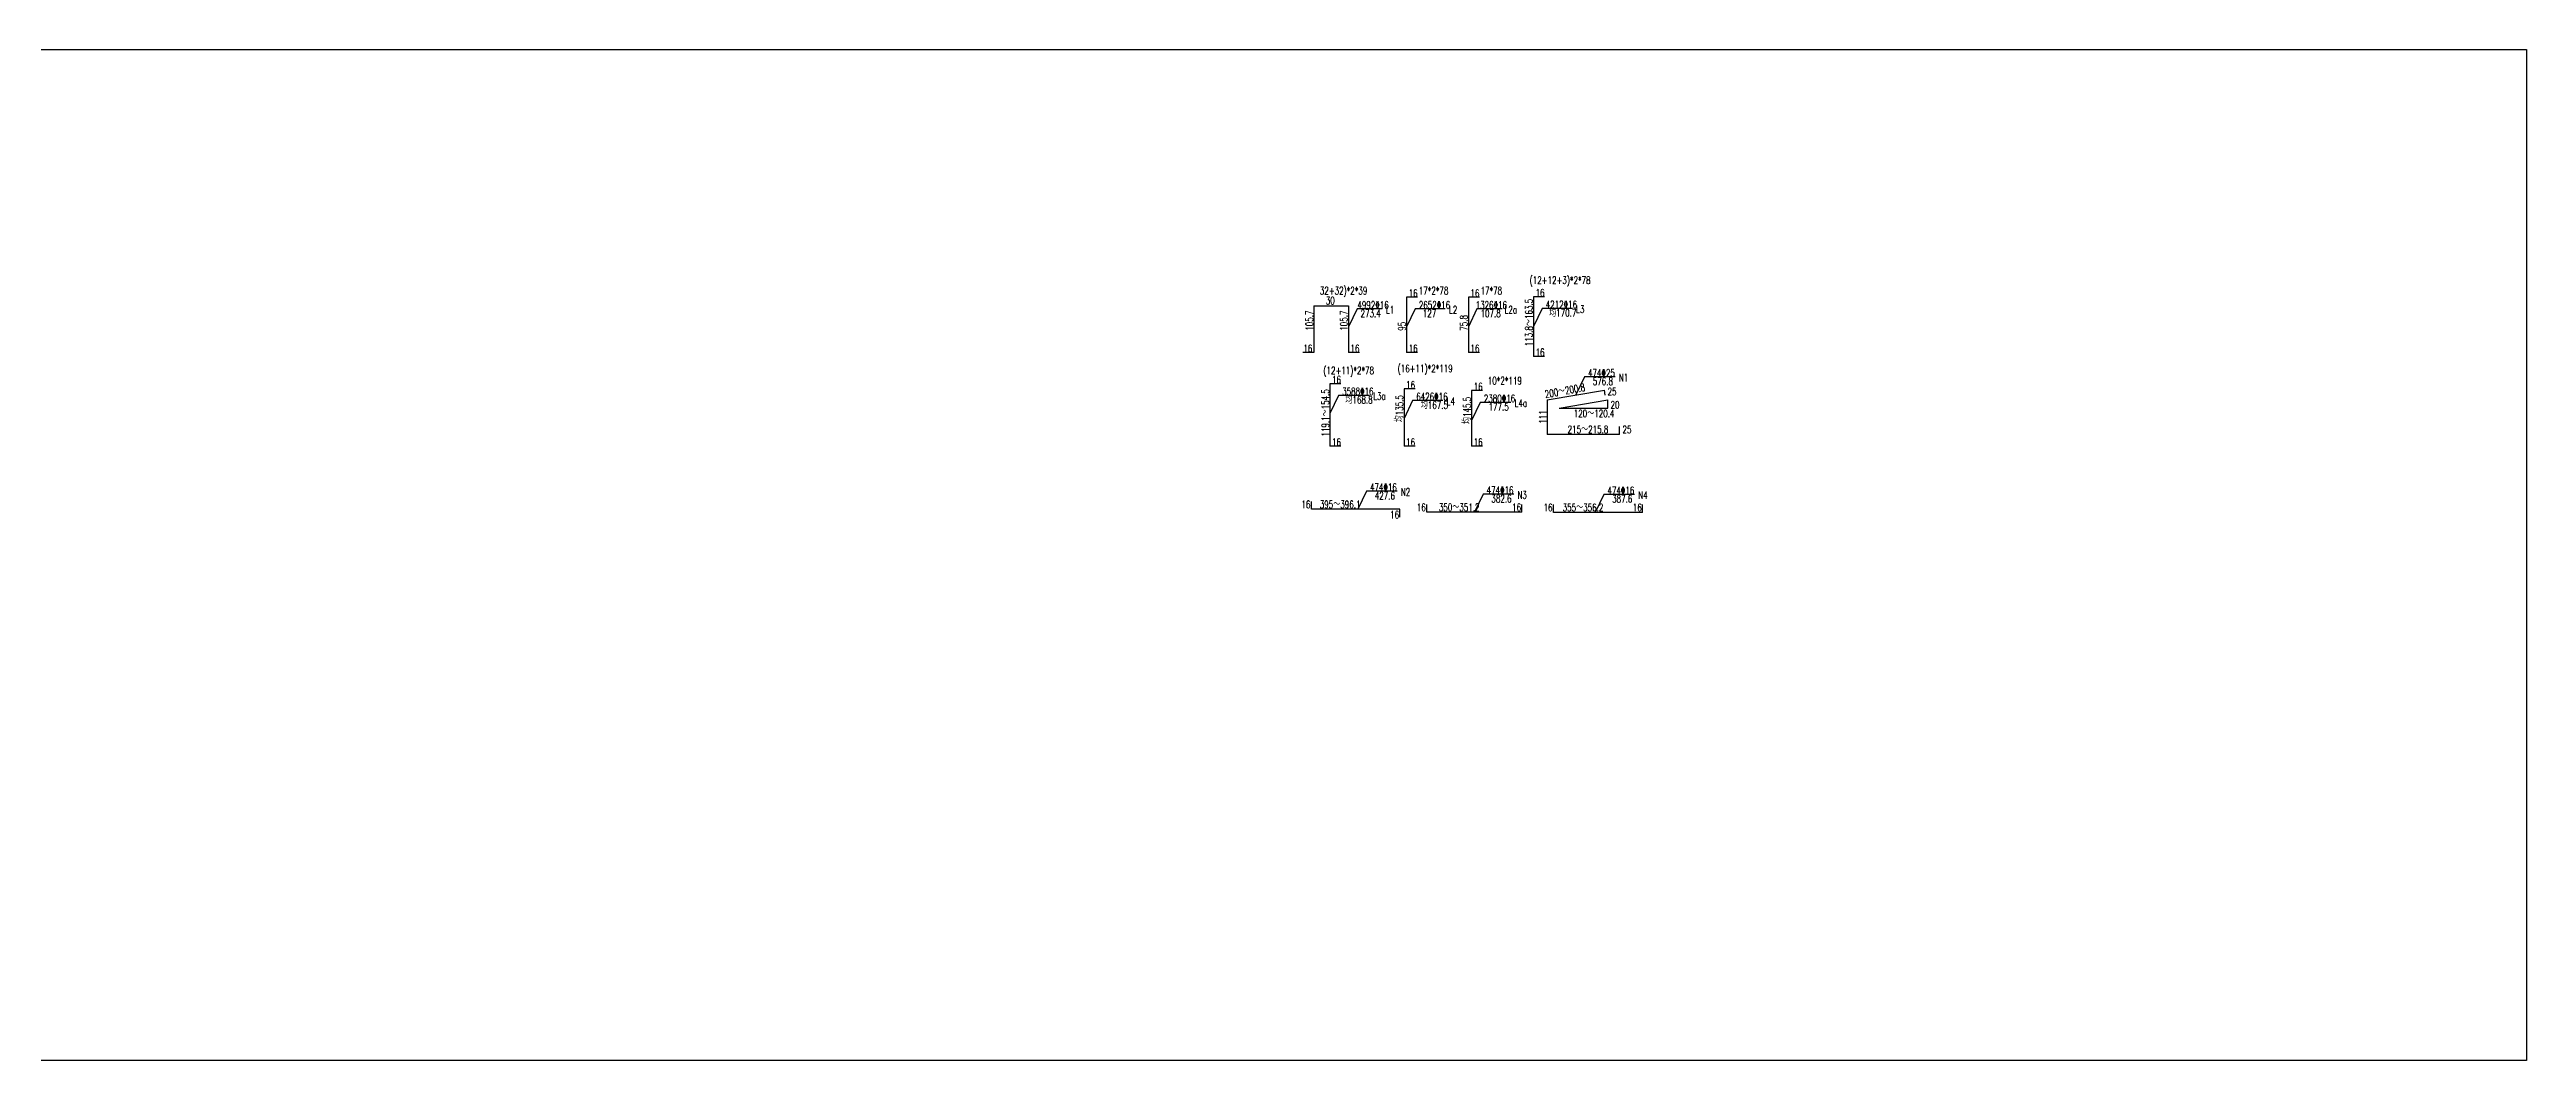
# Model space of a CAD drawing. Header units: millimetres. Extents: x -615 to 27787, y -21564 to 7677.
# Drawn here: x 19829 to 27787, y -518 to 2729 of the extents above; entities that cross this region are included whole.
import ezdxf

# ---------------------------------------------------------------- set-up
doc = ezdxf.new("R2010")
doc.units = ezdxf.units.MM
doc.header["$LTSCALE"] = 0.25
doc.layers.add('文字', color=7, linetype='Continuous')
doc.layers.add('钢筋', color=1, linetype='Continuous')
doc.styles.get("Standard").update_dxf_attribs({"font": 'simplex1.shx', "width": 0.7, "bigfont": 'hztxt.shx'})

msp = doc.modelspace()

# ---------------------------------------------------------------- linework, layer by layer
for p, q in [((24029.73, 1896.12), (24002.13, 1838.25)), ((24110.93, 1896.12), (24029.73, 1896.12)), ((24216.61, 1896.12), (24189.01, 1838.25)), ((24313.47, 1896.12), (24216.61, 1896.12)), ((24415.08, 1896.12), (24387.48, 1838.25)), ((24496.27, 1896.12), (24415.08, 1896.12)), ((24624.4, 1897.72), (24596.8, 1839.84)), ((24721.63, 1897.72), (24624.4, 1897.72)), ((24760.35, 1677.96), (24732.75, 1620.08)), ((24858.95, 1677.96), (24760.35, 1677.96)), ((23970.3, 1618.46), (23942.7, 1560.59)), ((24069.78, 1618.46), (23970.3, 1618.46)), ((24208.36, 1601.85), (24180.76, 1543.98)), ((24305.81, 1601.85), (24208.36, 1601.85)), ((24425.5, 1596.19), (24397.9, 1538.31)), ((24524.1, 1596.19), (24425.5, 1596.19)), ((24678.76, 1577.92), (24835.82, 1604.1)), ((24835.82, 1577.92), (24835.82, 1604.1)), ((24678.76, 1577.92), (24835.82, 1577.92)), ((24059.85, 1310.58), (24032.25, 1252.71)), ((24158.46, 1310.58), (24059.85, 1310.58)), ((24434.64, 1301.08), (24407.04, 1243.21)), ((24533.25, 1301.08), (24434.64, 1301.08)), ((24822.63, 1300.46), (24795.03, 1242.59)), ((24921.23, 1300.46), (24822.63, 1300.46))]:
    msp.add_line(p, q)
msp.add_lwpolyline([(11827.96, 2729.43), (27787.22, 2729.43), (27787.22, -517.68), (11827.96, -517.68)], close=True)
at = {"layer": '钢筋'}
for p, q in [((24189.01, 1933.75), (24189.01, 1756.47)), ((24224.51, 1933.75), (24189.01, 1933.75)), ((24387.48, 1933.75), (24387.48, 1756.47)), ((24422.98, 1933.75), (24387.48, 1933.75)), ((24596.8, 1935.35), (24596.8, 1743.84)), ((24632.3, 1935.35), (24596.8, 1935.35)), ((23891.38, 1906.48), (23891.38, 1756.47)), ((23891.38, 1906.48), (24002.13, 1906.48)), ((24002.13, 1906.48), (24002.13, 1756.47)), ((23891.38, 1756.47), (23855.88, 1756.47)), ((24037.63, 1756.47), (24002.13, 1756.47)), ((24224.51, 1756.47), (24189.01, 1756.47)), ((24422.98, 1756.47), (24387.48, 1756.47)), ((24632.3, 1743.84), (24596.8, 1743.84)), ((23942.7, 1656.09), (23942.7, 1455.42)), ((23978.2, 1656.09), (23942.7, 1656.09)), ((24180.76, 1639.48), (24180.76, 1455.42)), ((24216.26, 1639.48), (24180.76, 1639.48)), ((24397.9, 1633.81), (24397.9, 1455.42)), ((24433.4, 1633.81), (24397.9, 1633.81)), ((24640.69, 1604.74), (24824.8, 1635.42)), ((24640.69, 1604.74), (24640.69, 1493.36)), ((24827.45, 1619.57), (24824.8, 1635.42)), ((24873.44, 1493.36), (24873.44, 1518.73)), ((23978.2, 1455.42), (23942.7, 1455.42)), ((24216.26, 1455.42), (24180.76, 1455.42)), ((24433.4, 1455.42), (24397.9, 1455.42)), ((24873.44, 1493.36), (24640.69, 1493.36)), ((23883.15, 1252.71), (23883.15, 1278.08)), ((24167.4, 1252.71), (23883.15, 1252.71)), ((24167.4, 1227.34), (24167.4, 1252.71)), ((24253.87, 1243.21), (24253.87, 1268.58)), ((24559.49, 1243.21), (24253.87, 1243.21)), ((24559.49, 1243.21), (24559.49, 1268.58)), ((24661.26, 1242.59), (24661.26, 1267.96)), ((24947.48, 1242.59), (24661.26, 1242.59)), ((24947.48, 1242.59), (24947.48, 1267.96))]:
    msp.add_line(p, q, dxfattribs=at)

# ---------------------------------------------------------------- texts
at = {"layer": 'Defpoints', "color": 9, "width": 0.7}
for s, p in [('(12+12+3)*2*78', (24584.35, 1976.41)), ('32+32)*2*39', (23910.25, 1942.88)), ('17*2*78', (24228.22, 1942.88)), ('17*78', (24426.84, 1942.88)), ('(12+11)*2*78', (23921.65, 1686.23)), ('(16+11)*2*119', (24160.16, 1692.64)), ('10*2*119', (24449.92, 1653.71))]:
    msp.add_text(s, height=24, dxfattribs=at).set_placement(p)
at = {"layer": '文字', "width": 0.7}
for s, p in [('30', (23929.41, 1910.96)), ('16', (24195.78, 1934.58)), ('2652%%13216', (24228.22, 1896.77)), ('16', (24394.24, 1934.58)), ('1326%%13216', (24410.84, 1896.77)), ('16', (24603.57, 1936.18)), ('4212%%13216', (24636.01, 1898.36)), ('273.4', (24041.34, 1869.94)), ('L1', (24122.87, 1881.73)), ('127', (24241.23, 1869.94)), ('L2', (24325.42, 1881.73)), ('107.8', (24426.68, 1869.94)), ('L2a', (24503.75, 1881.73)), ('均170.7', (24647.05, 1871.54)), ('L3', (24733.58, 1883.33)), ('16', (23857.25, 1757.31)), ('16', (24008.9, 1757.31)), ('16', (24195.78, 1757.31)), ('16', (24394.24, 1757.31)), ('16', (24603.57, 1744.67)), ('16', (23949.47, 1656.92)), ('474%%13225', (24771.96, 1678.6)), ('576.8', (24787.24, 1651.77)), ('N1', (24870.9, 1663.56)), ('均168.8', (23992.41, 1592.28)), ('L3a', (24081.73, 1604.07)), ('16', (24187.53, 1640.31)), ('均167.5', (24234.65, 1575.67)), ('L4', (24317.75, 1587.46)), ('16', (24404.67, 1634.64)), ('2380%%13216', (24437.11, 1596.83)), ('177.5', (24452.39, 1570)), ('L4a', (24536.05, 1581.79)), ('25', (24834.78, 1618.83)), ('20', (24844.42, 1576.46)), ('215～215.8', (24706.5, 1497.11)), ('120～120.4', (24726.08, 1548.16)), ('25', (24882.77, 1497.11)), ('16', (23949.47, 1456.25)), ('16', (24187.53, 1456.25)), ('16', (24404.67, 1456.25)), ('16', (23851.01, 1256.45)), ('395～396.1', (23910.04, 1256.45)), ('474%%13216', (24071.46, 1311.23)), ('427.6', (24086.75, 1284.4)), ('N2', (24170.4, 1296.19)), ('474%%13216', (24446.25, 1301.73)), ('382.6', (24461.54, 1274.9)), ('N3', (24545.2, 1286.69)), ('474%%13216', (24834.24, 1301.11)), ('387.6', (24849.52, 1274.28)), ('N4', (24933.18, 1286.07)), ('16', (24135.95, 1223.34)), ('16', (24221.73, 1246.95)), ('350～351.2', (24292.72, 1246.95)), ('16', (24528.04, 1246.95)), ('16', (24629.12, 1246.33)), ('355～356.2', (24690.53, 1246.33)), ('16', (24916.02, 1246.33))]:
    msp.add_text(s, height=24, dxfattribs=at).set_placement(p)
at = {"layer": '文字', "color": 3, "width": 0.7}
for s, p in [('4992%%13216', (24030.84, 1896.77)), ('3588%%13216', (23981.91, 1619.11)), ('6426%%13216', (24219.97, 1602.5))]:
    msp.add_text(s, height=24, dxfattribs=at).set_placement(p)
at = {"layer": '文字', "width": 0.7}
for s, rotation, p in [('113.8～163.5', 90, (24594.16, 1776.36)), ('105.7', 90, (23888.74, 1826.21)), ('105.7', 90, (23999.49, 1826.21)), ('95', 90, (24186.37, 1826.21)), ('75.8', 90, (24384.84, 1826.21)), ('119.1～154.5', 90, (23940.06, 1486.21)), ('均135.5', 90, (24178.12, 1531.94)), ('均145.5', 90, (24395.26, 1526.27)), ('200～200.8', 10.379659, (24635.54, 1609.96)), ('111', 90, (24638.91, 1527.46))]:
    msp.add_text(s, height=24, rotation=rotation, dxfattribs=at).set_placement(p)

doc.saveas('drawing.dxf')
